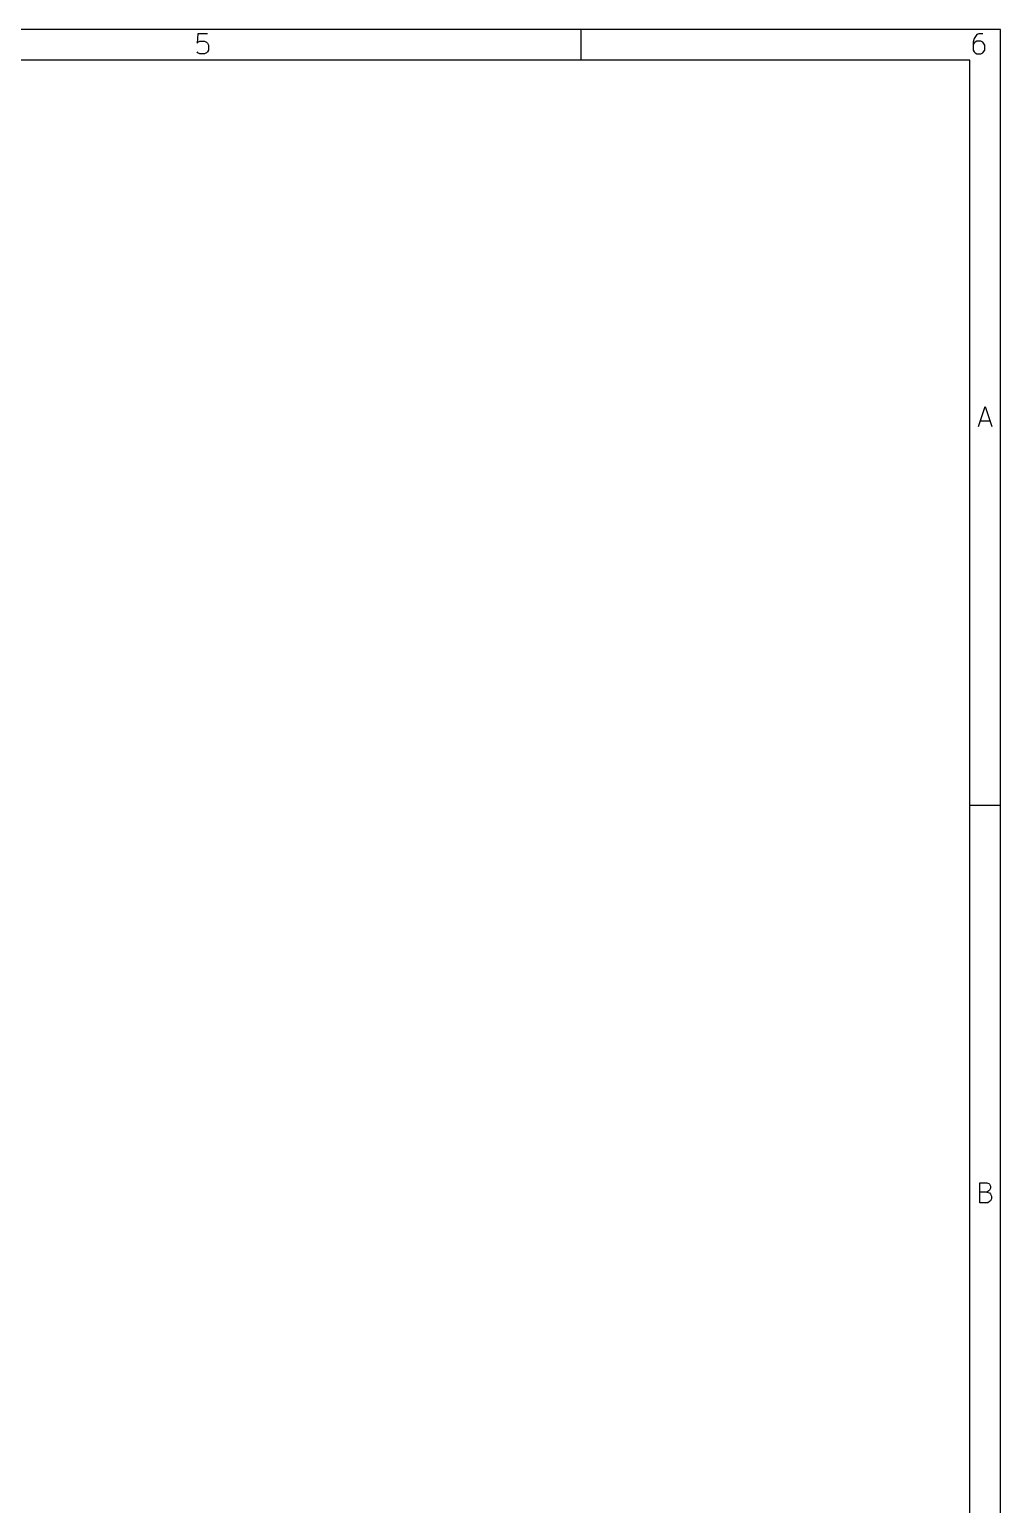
# Model space of a CAD drawing. Extents: x 10 to 287, y -200 to -10.
# Drawn here: x 224.5 to 287, y -105 to -10 of the extents above; entities that cross this region are included whole.
import ezdxf

# ---------------------------------------------------------------- set-up
doc = ezdxf.new("R2010")
doc.units = 0
doc.header["$MEASUREMENT"] = 0
doc.layers.add('BLACK', color=7, linetype='CONTINUOUS')

msp = doc.modelspace()

# ---------------------------------------------------------------- linework, layer by layer
at = {"layer": 'Black'}
for p, q in [((286.995, -10.0076), (10.0076, -10.0076)), ((235.306, -10.287), (235.255, -10.8966)), ((235.915, -10.287), (235.306, -10.287)), ((259.994, -11.9888), (259.994, -10.0076)), ((285.42, -10.3886), (285.293, -10.5918)), ((285.471, -10.3378), (285.42, -10.3886)), ((285.598, -10.287), (285.471, -10.3378)), ((285.852, -10.287), (285.598, -10.287)), ((286.995, -200), (286.995, -10.0076)), ((235.255, -10.8966), (235.306, -10.8204)), ((235.306, -10.8204), (235.433, -10.7696)), ((235.433, -10.7696), (235.737, -10.7696)), ((235.737, -10.7696), (235.864, -10.8204)), ((235.864, -10.8204), (235.915, -10.8966)), ((235.915, -10.8966), (235.991, -11.0236)), ((235.991, -11.3284), (235.915, -11.4554)), ((235.991, -11.0236), (235.991, -11.3284)), ((285.293, -10.5918), (285.242, -10.8204)), ((285.242, -10.8204), (285.242, -11.3284)), ((285.293, -10.8966), (285.242, -11.0236)), ((285.242, -11.3284), (285.293, -11.4554)), ((285.369, -10.8204), (285.293, -10.8966)), ((285.471, -10.7696), (285.369, -10.8204)), ((285.725, -10.7696), (285.471, -10.7696)), ((285.852, -10.8204), (285.725, -10.7696)), ((285.902, -10.8966), (285.852, -10.8204)), ((285.979, -11.0236), (285.902, -10.8966)), ((285.902, -11.4554), (285.979, -11.3284)), ((285.979, -11.3284), (285.979, -11.0236)), ((285.013, -11.9888), (11.9888, -11.9888)), ((235.306, -11.5062), (235.255, -11.4554)), ((235.433, -11.5824), (235.306, -11.5062)), ((235.737, -11.5824), (235.433, -11.5824)), ((235.864, -11.5062), (235.737, -11.5824)), ((235.915, -11.4554), (235.864, -11.5062)), ((285.013, -198.018), (285.013, -11.9888)), ((285.293, -11.4554), (285.369, -11.5062)), ((285.369, -11.5062), (285.471, -11.5824)), ((285.471, -11.5824), (285.725, -11.5824)), ((285.725, -11.5824), (285.852, -11.5062)), ((285.852, -11.5062), (285.902, -11.4554)), ((285.572, -35.5854), (286.004, -34.29)), ((286.004, -34.29), (286.436, -35.5854)), ((285.699, -35.2044), (286.309, -35.2044)), ((286.995, -59.9948), (285.013, -59.9948)), ((285.674, -85.5726), (285.674, -84.2772)), ((285.674, -84.2772), (286.106, -84.2772)), ((286.106, -84.2772), (286.233, -84.328)), ((286.233, -84.328), (286.283, -84.3788)), ((286.283, -84.3788), (286.36, -84.5058)), ((286.36, -84.5058), (286.36, -84.6328)), ((286.106, -84.8868), (285.674, -84.8868)), ((286.233, -84.8106), (286.106, -84.8868)), ((286.106, -84.8868), (286.283, -84.9376)), ((286.283, -85.4964), (286.182, -85.5726)), ((286.283, -84.7598), (286.233, -84.8106)), ((286.36, -84.6328), (286.283, -84.7598)), ((286.283, -84.9376), (286.36, -85.0138)), ((286.36, -85.4456), (286.283, -85.4964)), ((286.36, -85.0138), (286.41, -85.1408)), ((286.41, -85.3186), (286.36, -85.4456)), ((286.41, -85.1408), (286.41, -85.3186)), ((286.182, -85.5726), (285.674, -85.5726))]:
    msp.add_line(p, q, dxfattribs=at)

doc.saveas('drawing.dxf')
